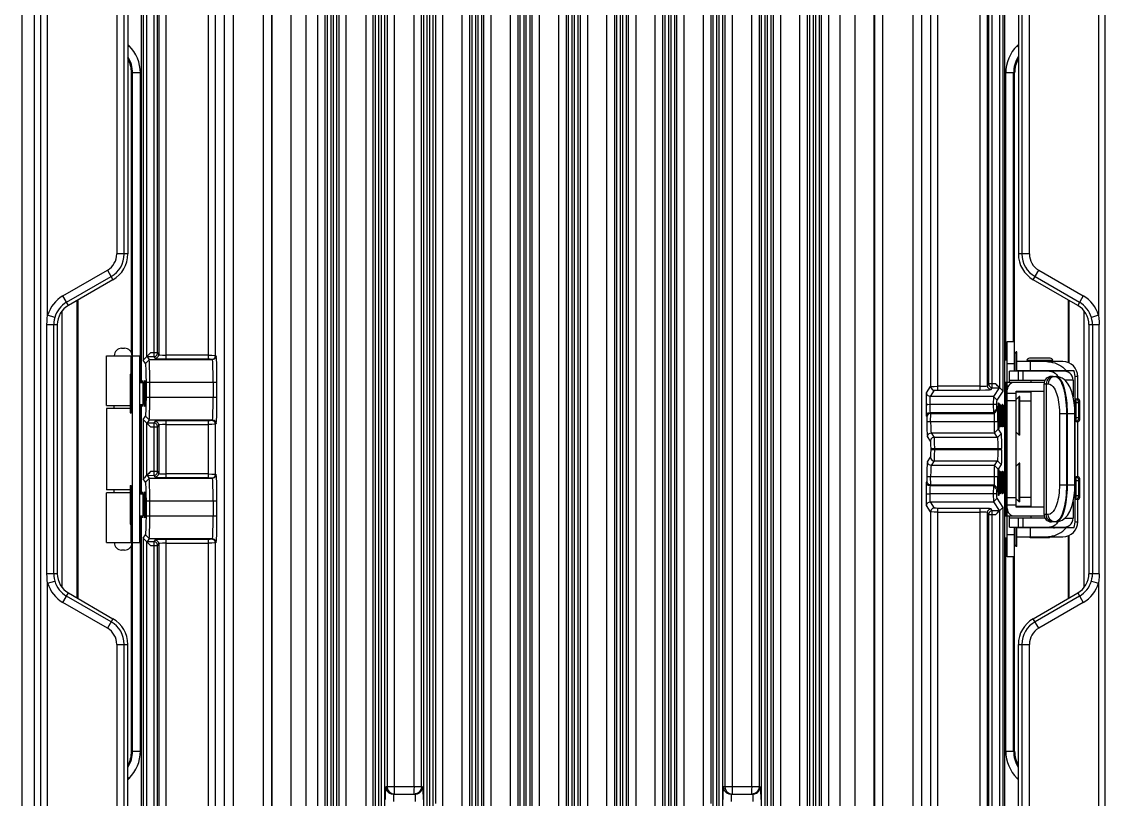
# Model space of a CAD drawing. Header units: millimetres. Extents: x -3132 to 28633, y 682 to 5849.
# Drawn here: x 7236.7 to 7382.7, y 2278.3 to 2383.2 of the extents above; entities that cross this region are included whole.
import ezdxf

# ---------------------------------------------------------------- set-up
doc = ezdxf.new("R2010")
doc.units = ezdxf.units.MM

msp = doc.modelspace()

# ---------------------------------------------------------------- linework, layer by layer
at = {"linetype": 'Continuous'}
for p, q in [((7236.728, 2694.147), (7236.728, 1716.919)), ((7238.395, 2695.146), (7238.395, 1715.92)), ((7239.312, 1716.961), (7239.312, 2694.105)), ((7382.745, 1716.961), (7382.745, 2694.105)), ((7264.034, 2601.516), (7264.034, 1908.046)), ((7265.26, 1906.961), (7265.26, 2601.516)), ((7356.797, 2601.516), (7356.797, 1906.961)), ((7358.022, 1908.046), (7358.022, 2601.516)), ((7368.975, 2333.372), (7368.975, 2557.694)), ((7253.082, 2553.519), (7253.082, 2337.547)), ((7240.228, 2343.582), (7240.228, 2547.484)), ((7381.828, 2547.484), (7381.828, 2343.582)), ((7253.595, 2338.019), (7253.595, 2510.799)), ((7368.475, 2510.932), (7368.475, 2333.83)), ((7254.545, 2508.819), (7254.545, 2338.008)), ((7367.511, 2333.823), (7367.511, 2508.819)), ((7255.045, 2338.505), (7255.045, 2508.33)), ((7255.204, 2508.218), (7255.204, 2338.267)), ((7256.203, 2337.694), (7256.203, 2507.659)), ((7261.862, 2507.846), (7261.862, 2337.694)), ((7273.028, 1903.696), (7273.028, 2507.35)), ((7349.028, 1906.213), (7349.028, 2507.389)), ((7360.194, 2333.508), (7360.194, 2507.829)), ((7365.853, 2507.659), (7365.853, 2333.508)), ((7366.852, 2334.081), (7366.852, 2508.218)), ((7367.011, 2508.33), (7367.011, 2334.32)), ((7262.862, 2338.165), (7262.862, 2506.897)), ((7359.194, 2506.88), (7359.194, 2333.98)), ((7269.302, 2271.104), (7269.302, 2502.189)), ((7270.406, 2502.189), (7270.406, 2271.104)), ((7270.456, 2502.189), (7270.456, 2271.104)), ((7351.6, 2271.104), (7351.6, 2502.189)), ((7351.65, 2502.189), (7351.65, 2271.104)), ((7352.755, 2271.104), (7352.755, 2502.189)), ((7283.093, 2494.424), (7283.093, 2219.667)), ((7284.087, 2219.667), (7284.087, 2494.424)), ((7293.463, 2219.667), (7293.463, 2494.441)), ((7296.093, 2219.667), (7296.093, 2494.424)), ((7297.087, 2494.424), (7297.087, 2219.667)), ((7298.97, 2494.424), (7298.97, 2219.667)), ((7299.963, 2494.441), (7299.963, 2219.667)), ((7302.593, 2219.667), (7302.593, 2494.424)), ((7303.587, 2494.424), (7303.587, 2219.667)), ((7305.47, 2494.424), (7305.47, 2219.667)), ((7306.463, 2494.441), (7306.463, 2219.667)), ((7309.093, 2219.667), (7309.093, 2494.424)), ((7310.087, 2494.424), (7310.087, 2219.667)), ((7311.97, 2494.424), (7311.97, 2219.667)), ((7312.963, 2494.441), (7312.963, 2219.667)), ((7315.593, 2219.667), (7315.593, 2494.424)), ((7316.587, 2494.424), (7316.587, 2219.667)), ((7318.47, 2494.424), (7318.47, 2219.667)), ((7319.463, 2494.441), (7319.463, 2219.667)), ((7322.093, 2219.667), (7322.093, 2494.424)), ((7323.087, 2494.424), (7323.087, 2219.667)), ((7324.97, 2494.424), (7324.97, 2219.667)), ((7325.963, 2494.441), (7325.963, 2219.667)), ((7328.593, 2219.667), (7328.593, 2494.424)), ((7337.97, 2494.424), (7337.97, 2219.667)), ((7338.963, 2494.441), (7338.963, 2219.667)), ((7249.546, 2493.224), (7249.546, 2351.842)), ((7250.545, 2351.842), (7250.545, 2493.224)), ((7371.511, 2493.224), (7371.511, 2351.842)), ((7372.511, 2351.842), (7372.511, 2493.224)), ((7276.593, 2492.424), (7276.593, 1918.625)), ((7277.587, 2492.424), (7277.587, 1918.642)), ((7279.47, 2492.424), (7279.47, 2217.482)), ((7280.465, 2217.479), (7280.463, 2492.441)), ((7341.591, 2217.479), (7341.593, 2492.424)), ((7342.587, 2492.424), (7342.587, 2217.482)), ((7344.47, 2492.424), (7344.47, 1918.642)), ((7345.463, 2492.441), (7345.463, 1918.642)), ((7275.028, 2489.792), (7275.028, 1921.274)), ((7347.028, 1921.274), (7347.028, 2489.792)), ((7284.374, 2487.962), (7284.374, 2224.352)), ((7284.873, 2224.352), (7284.873, 2487.962)), ((7285.183, 2487.962), (7285.183, 2224.352)), ((7285.682, 2224.352), (7285.682, 2487.962)), ((7290.874, 2487.962), (7290.874, 2224.352)), ((7291.373, 2224.352), (7291.373, 2487.962)), ((7291.683, 2487.962), (7291.683, 2224.352)), ((7292.182, 2224.352), (7292.182, 2487.962)), ((7297.374, 2487.962), (7297.374, 2224.352)), ((7297.873, 2487.962), (7297.873, 2224.352)), ((7298.183, 2487.962), (7298.183, 2224.352)), ((7298.682, 2487.962), (7298.682, 2224.352)), ((7303.874, 2487.962), (7303.874, 2224.352)), ((7304.373, 2487.962), (7304.373, 2224.352)), ((7304.683, 2487.962), (7304.683, 2224.352)), ((7305.182, 2487.962), (7305.182, 2224.352)), ((7310.374, 2487.962), (7310.374, 2224.352)), ((7310.873, 2487.962), (7310.873, 2224.352)), ((7311.183, 2487.962), (7311.183, 2224.352)), ((7311.682, 2487.962), (7311.682, 2224.352)), ((7316.874, 2487.962), (7316.874, 2224.352)), ((7317.373, 2487.962), (7317.373, 2224.352)), ((7317.683, 2487.962), (7317.683, 2224.352)), ((7318.182, 2487.962), (7318.182, 2224.352)), ((7323.374, 2487.962), (7323.374, 2224.352)), ((7323.873, 2487.962), (7323.873, 2224.352)), ((7324.183, 2487.962), (7324.183, 2224.352)), ((7324.682, 2487.962), (7324.682, 2224.352)), ((7329.874, 2487.962), (7329.874, 2224.352)), ((7330.373, 2487.962), (7330.373, 2224.352)), ((7330.683, 2487.962), (7330.683, 2224.352)), ((7331.182, 2487.962), (7331.182, 2224.352)), ((7336.374, 2487.962), (7336.374, 2224.352)), ((7336.873, 2487.962), (7336.873, 2224.352)), ((7337.183, 2487.962), (7337.183, 2224.352)), ((7337.682, 2487.962), (7337.682, 2224.352)), ((7277.874, 2485.962), (7277.874, 1925.104)), ((7278.373, 2485.962), (7278.373, 1925.104)), ((7278.683, 2485.962), (7278.683, 2217.241)), ((7279.182, 2217.241), (7279.182, 2485.962)), ((7342.874, 2485.962), (7342.874, 2217.241)), ((7343.373, 2485.962), (7343.373, 2217.241)), ((7343.683, 2485.962), (7343.683, 1925.104)), ((7344.182, 2485.962), (7344.182, 1925.104)), ((7292.47, 2433.29), (7292.47, 2277.776)), ((7329.587, 2433.29), (7329.587, 2277.776)), ((7289.593, 2280.033), (7289.593, 2432.033)), ((7335.093, 2280.033), (7335.093, 2432.033)), ((7285.97, 2431.033), (7285.97, 2280.033)), ((7286.963, 2279.033), (7286.963, 2431.033)), ((7290.587, 2280.033), (7290.587, 2431.033)), ((7331.47, 2431.033), (7331.47, 2280.033)), ((7332.463, 2431.033), (7332.463, 2279.033)), ((7336.087, 2431.033), (7336.087, 2280.033)), ((7252.89, 2334.533), (7252.89, 2392.234)), ((7369.167, 2392.234), (7369.167, 2331.533)), ((7251.028, 2386.358), (7251.028, 2351.842)), ((7371.028, 2386.358), (7371.028, 2351.842)), ((7251.202, 2379.905), (7251.028, 2380.079)), ((7371.028, 2380.079), (7370.854, 2379.905)), ((7251.028, 2379.73), (7251.202, 2379.905)), ((7370.854, 2379.905), (7371.028, 2379.73)), ((7251.534, 2338.472), (7251.534, 2376.236)), ((7252.722, 2376.236), (7251.534, 2376.236)), ((7251.668, 2338.133), (7251.668, 2376.236)), ((7252.722, 2334.533), (7252.722, 2376.236)), ((7369.334, 2337.533), (7369.334, 2376.236)), ((7370.522, 2376.236), (7369.334, 2376.236)), ((7370.388, 2340.033), (7370.388, 2376.236)), ((7370.522, 2340.033), (7370.522, 2376.236)), ((7251.028, 2351.842), (7249.546, 2351.842)), ((7372.511, 2351.842), (7371.028, 2351.842)), ((7242.287, 2346.198), (7248.287, 2349.662)), ((7248.287, 2349.662), (7249.028, 2348.378)), ((7373.028, 2348.378), (7373.769, 2349.662)), ((7373.769, 2349.662), (7379.769, 2346.198)), ((7242.787, 2345.333), (7248.787, 2348.797)), ((7249.028, 2348.378), (7243.028, 2344.914)), ((7379.028, 2344.914), (7373.028, 2348.378)), ((7373.27, 2348.797), (7379.27, 2345.333)), ((7243.028, 2344.914), (7242.287, 2346.198)), ((7244.166, 2345.571), (7244.166, 2305.495)), ((7244.308, 2345.653), (7244.308, 2305.413)), ((7377.748, 2345.653), (7377.748, 2337.187)), ((7377.89, 2337.138), (7377.89, 2345.571)), ((7379.769, 2346.198), (7379.028, 2344.914)), ((7241.187, 2343.3), (7240.228, 2343.582)), ((7242.169, 2306.927), (7242.169, 2344.139)), ((7379.887, 2306.927), (7379.887, 2344.139)), ((7381.828, 2343.582), (7380.869, 2343.3)), ((7240.137, 2308.75), (7240.137, 2342.316)), ((7240.137, 2342.316), (7241.528, 2342.316)), ((7241.045, 2308.75), (7241.045, 2342.316)), ((7241.528, 2342.316), (7241.528, 2308.75)), ((7380.528, 2342.316), (7380.528, 2308.75)), ((7380.528, 2342.316), (7381.92, 2342.316)), ((7381.012, 2342.316), (7381.012, 2308.75)), ((7381.92, 2308.75), (7381.92, 2342.316)), ((7369.526, 2311.033), (7369.526, 2340.033)), ((7369.526, 2340.033), (7370.526, 2340.033)), ((7370.526, 2336.033), (7370.526, 2340.033)), ((7248.15, 2331.433), (7248.15, 2338.133)), ((7248.15, 2338.133), (7251.491, 2338.133)), ((7250.2, 2339.133), (7250.6, 2339.133)), ((7251.491, 2335.592), (7251.491, 2338.133)), ((7251.491, 2338.133), (7251.6, 2338.133)), ((7251.6, 2335.482), (7251.6, 2338.133)), ((7251.6, 2338.133), (7252.65, 2338.133)), ((7251.65, 2312.933), (7251.65, 2338.133)), ((7252.65, 2312.933), (7252.65, 2338.133)), ((7253.595, 2338.019), (7254.08, 2338.505)), ((7253.619, 2338.009), (7253.911, 2337.579)), ((7253.619, 2338.009), (7254.545, 2338.008)), ((7255.045, 2338.505), (7254.08, 2338.505)), ((7254.545, 2338.008), (7254.707, 2337.77)), ((7255.045, 2338.505), (7255.204, 2338.267)), ((7261.862, 2338.191), (7256.203, 2338.191)), ((7262.921, 2338.076), (7262.862, 2338.165)), ((7370.726, 2338.633), (7370.527, 2338.432)), ((7370.726, 2336.033), (7370.726, 2338.633)), ((7370.826, 2338.633), (7370.726, 2338.633)), ((7370.826, 2336.033), (7370.826, 2338.633)), ((7375.299, 2337.778), (7372.532, 2337.778)), ((7253.4, 2337.069), (7253.082, 2337.547)), ((7253.4, 2337.069), (7253.911, 2337.579)), ((7262.424, 2337.579), (7253.911, 2337.579)), ((7256.203, 2337.694), (7261.862, 2337.694)), ((7262.364, 2337.668), (7262.424, 2337.579)), ((7369.526, 2337.533), (7369.167, 2337.533)), ((7370.526, 2337.033), (7369.526, 2337.033)), ((7377.031, 2337.333), (7370.826, 2337.333)), ((7375.679, 2337.48), (7372.152, 2337.48)), ((7372.347, 2337.433), (7372.152, 2337.48)), ((7372.347, 2337.433), (7375.484, 2337.433)), ((7372.646, 2336.133), (7372.646, 2337.333)), ((7372.715, 2337.433), (7372.715, 2337.333)), ((7375.115, 2337.433), (7375.115, 2337.333)), ((7375.484, 2337.433), (7375.679, 2337.48)), ((7251.35, 2335.633), (7251.35, 2330.433)), ((7251.35, 2335.633), (7251.45, 2335.633)), ((7251.45, 2335.633), (7251.45, 2330.433)), ((7251.45, 2335.633), (7251.65, 2335.432)), ((7369.826, 2334.533), (7369.826, 2336.033)), ((7377.223, 2336.033), (7369.826, 2336.033)), ((7369.826, 2334.833), (7374.629, 2334.833)), ((7370.826, 2336.133), (7378.5, 2336.133)), ((7371.026, 2334.833), (7371.026, 2336.033)), ((7371.632, 2336.033), (7371.632, 2334.833)), ((7372.715, 2336.133), (7372.715, 2336.033)), ((7372.715, 2334.833), (7372.715, 2334.533)), ((7375.115, 2336.133), (7375.115, 2336.033)), ((7375.488, 2335.333), (7376.124, 2335.333)), ((7375.719, 2335.333), (7375.511, 2335.308)), ((7378.408, 2334.833), (7377.316, 2334.833)), ((7377.48, 2336.133), (7377.48, 2336.004)), ((7378.408, 2334.833), (7378.408, 2332.604)), ((7378.665, 2315.733), (7378.665, 2335.333)), ((7379.031, 2335.333), (7378.665, 2335.333)), ((7379.031, 2332.333), (7379.031, 2335.333)), ((7252.65, 2334.533), (7253.1, 2334.533)), ((7253.046, 2334.533), (7253.046, 2334.782)), ((7253.1, 2331.533), (7253.1, 2334.533)), ((7253.235, 2334.299), (7253.1, 2334.533)), ((7253.235, 2334.299), (7253.335, 2334.472)), ((7253.235, 2331.767), (7253.235, 2334.299)), ((7253.291, 2334.757), (7253.303, 2334.782)), ((7253.332, 2334.544), (7253.348, 2334.149)), ((7253.482, 2334.583), (7253.482, 2332.483)), ((7253.482, 2334.583), (7263.037, 2334.583)), ((7253.993, 2332.483), (7253.993, 2334.583)), ((7262.54, 2334.583), (7262.54, 2332.483)), ((7263.037, 2332.483), (7263.037, 2334.583)), ((7358.634, 2333.139), (7359.194, 2333.98)), ((7359.692, 2333.483), (7359.131, 2332.642)), ((7365.853, 2334.005), (7360.194, 2334.005)), ((7360.194, 2333.508), (7365.853, 2333.508)), ((7366.852, 2334.081), (7367.011, 2334.32)), ((7367.986, 2334.32), (7367.011, 2334.32)), ((7367.35, 2333.584), (7367.511, 2333.823)), ((7367.511, 2333.823), (7368.442, 2333.823)), ((7368.442, 2333.823), (7367.655, 2332.642)), ((7367.986, 2334.32), (7368.475, 2333.83)), ((7368.155, 2332.142), (7368.974, 2333.372)), ((7374.506, 2334.533), (7369.167, 2334.533)), ((7369.334, 2331.299), (7369.334, 2334.533)), ((7369.667, 2334.033), (7369.526, 2334.033)), ((7374.488, 2316.733), (7374.488, 2334.333)), ((7374.488, 2334.333), (7375.044, 2334.333)), ((7374.785, 2334.333), (7374.785, 2316.733)), ((7263.037, 2332.483), (7253.482, 2332.483)), ((7367.655, 2332.642), (7359.131, 2332.642)), ((7367.655, 2332.642), (7367.636, 2331.561)), ((7368.155, 2332.142), (7367.655, 2332.642)), ((7370.726, 2333.033), (7369.526, 2333.033)), ((7370.726, 2332.033), (7369.526, 2332.033)), ((7370.726, 2317.733), (7370.726, 2333.333)), ((7370.726, 2333.333), (7374.488, 2333.333)), ((7372.715, 2333.233), (7370.726, 2333.233)), ((7371.126, 2332.633), (7370.726, 2332.23)), ((7370.826, 2333.233), (7370.826, 2333.333)), ((7371.126, 2327.433), (7371.126, 2332.633)), ((7371.226, 2332.633), (7371.126, 2332.633)), ((7371.226, 2327.433), (7371.226, 2332.633)), ((7371.226, 2332.033), (7372.715, 2332.033)), ((7372.715, 2333.333), (7372.715, 2317.733)), ((7378.819, 2332.333), (7379.031, 2332.333)), ((7248.15, 2331.433), (7251.35, 2331.433)), ((7248.15, 2331.033), (7248.15, 2320.033)), ((7251.35, 2331.033), (7248.15, 2331.033)), ((7249.2, 2331.033), (7249.2, 2331.433)), ((7251.35, 2330.433), (7251.45, 2330.433)), ((7251.45, 2330.433), (7251.65, 2330.634)), ((7252.65, 2331.533), (7253.1, 2331.533)), ((7252.722, 2319.533), (7252.722, 2331.533)), ((7252.89, 2319.533), (7252.89, 2331.533)), ((7253.046, 2331.284), (7253.046, 2331.533)), ((7253.235, 2331.767), (7253.1, 2331.533)), ((7253.235, 2331.767), (7253.335, 2331.594)), ((7253.27, 2331.529), (7253.262, 2331.72)), ((7253.29, 2331.311), (7253.27, 2331.529)), ((7253.303, 2331.284), (7253.29, 2331.311)), ((7253.312, 2331.309), (7253.303, 2331.284)), ((7368.136, 2331.561), (7359.08, 2331.561)), ((7359.213, 2330.35), (7359.131, 2330.481)), ((7359.131, 2330.481), (7367.655, 2330.48)), ((7367.636, 2331.561), (7367.655, 2330.48)), ((7368.136, 2330.961), (7367.655, 2330.48)), ((7367.655, 2330.48), (7367.746, 2330.354)), ((7368.259, 2330.864), (7367.754, 2330.349)), ((7368.279, 2330.844), (7368.136, 2330.961)), ((7368.259, 2329.216), (7368.259, 2330.864)), ((7368.354, 2331.757), (7368.362, 2331.782)), ((7368.362, 2331.782), (7368.375, 2331.755)), ((7368.367, 2331.299), (7368.503, 2331.533)), ((7368.367, 2331.299), (7368.367, 2328.767)), ((7368.375, 2331.755), (7368.395, 2331.544)), ((7368.395, 2331.544), (7368.402, 2331.359)), ((7368.503, 2331.533), (7368.503, 2328.533)), ((7368.557, 2331.533), (7368.503, 2331.533)), ((7368.557, 2328.533), (7368.557, 2331.533)), ((7368.692, 2331.299), (7368.557, 2331.533)), ((7368.692, 2331.299), (7368.827, 2331.533)), ((7368.692, 2331.299), (7368.692, 2328.767)), ((7368.827, 2331.533), (7368.827, 2328.533)), ((7368.881, 2331.533), (7368.827, 2331.533)), ((7368.881, 2328.533), (7368.881, 2331.533)), ((7369.017, 2331.299), (7368.881, 2331.533)), ((7369.017, 2331.299), (7369.152, 2331.533)), ((7369.017, 2331.299), (7369.017, 2328.767)), ((7369.152, 2331.533), (7369.152, 2328.533)), ((7369.206, 2331.533), (7369.152, 2331.533)), ((7369.206, 2328.533), (7369.206, 2331.533)), ((7369.341, 2331.299), (7369.206, 2331.533)), ((7369.341, 2331.299), (7369.477, 2331.533)), ((7369.341, 2331.299), (7369.341, 2328.767)), ((7369.477, 2331.533), (7369.477, 2328.533)), ((7369.526, 2331.533), (7369.477, 2331.533)), ((7378.759, 2331.783), (7378.759, 2329.783)), ((7379.108, 2331.783), (7378.759, 2331.783)), ((7379.108, 2331.783), (7379.108, 2329.783)), ((7379.331, 2331.875), (7379.117, 2331.875)), ((7379.331, 2329.691), (7379.331, 2331.875)), ((7253.082, 2329.519), (7253.4, 2329.997)), ((7253.082, 2329.519), (7253.082, 2321.547)), ((7253.4, 2329.997), (7253.911, 2329.487)), ((7253.595, 2322.019), (7253.595, 2329.047)), ((7254.08, 2328.561), (7253.595, 2329.047)), ((7253.911, 2329.487), (7253.625, 2329.057)), ((7254.548, 2329.058), (7253.625, 2329.057)), ((7253.911, 2329.487), (7262.424, 2329.487)), ((7254.548, 2329.058), (7254.545, 2328.986)), ((7254.707, 2329.296), (7254.548, 2329.058)), ((7256.203, 2321.694), (7256.203, 2329.372)), ((7261.862, 2329.372), (7256.203, 2329.372)), ((7261.862, 2329.372), (7261.862, 2321.694)), ((7262.424, 2329.487), (7262.364, 2329.397)), ((7262.862, 2328.9), (7262.921, 2328.99)), ((7358.634, 2329.984), (7358.705, 2329.904)), ((7358.705, 2329.904), (7358.705, 2329.216)), ((7368.259, 2329.216), (7358.705, 2329.216)), ((7359.202, 2329.216), (7359.213, 2330.35)), ((7359.213, 2330.35), (7367.75, 2330.349)), ((7367.754, 2330.349), (7367.759, 2329.216)), ((7376.573, 2330.333), (7376.573, 2320.733)), ((7376.573, 2330.333), (7378.652, 2330.333)), ((7377.507, 2330.333), (7377.507, 2320.733)), ((7377.652, 2320.733), (7377.652, 2330.333)), ((7378.652, 2320.733), (7378.652, 2330.333)), ((7378.759, 2329.783), (7379.108, 2329.783)), ((7379.031, 2329.233), (7378.819, 2329.233)), ((7379.031, 2321.833), (7379.031, 2329.233)), ((7379.117, 2329.691), (7379.331, 2329.691)), ((7254.08, 2328.561), (7255.045, 2328.561)), ((7255.204, 2328.799), (7255.045, 2328.561)), ((7255.045, 2322.505), (7255.045, 2328.561)), ((7255.204, 2328.799), (7255.204, 2322.267)), ((7256.203, 2328.875), (7261.862, 2328.875)), ((7262.862, 2322.165), (7262.862, 2328.9)), ((7359.269, 2327.718), (7359.676, 2327.107)), ((7359.269, 2327.718), (7367.792, 2327.718)), ((7368.292, 2328.219), (7367.792, 2327.718)), ((7368.199, 2327.107), (7367.792, 2327.718)), ((7368.699, 2327.608), (7368.199, 2327.107)), ((7368.292, 2328.219), (7368.699, 2327.608)), ((7368.333, 2328.521), (7368.317, 2328.916)), ((7368.375, 2328.309), (7368.362, 2328.284)), ((7368.367, 2328.767), (7368.503, 2328.533)), ((7368.557, 2328.533), (7368.503, 2328.533)), ((7368.692, 2328.767), (7368.557, 2328.533)), ((7368.692, 2328.767), (7368.827, 2328.533)), ((7368.881, 2328.533), (7368.827, 2328.533)), ((7369.017, 2328.767), (7368.881, 2328.533)), ((7369.017, 2328.767), (7369.152, 2328.533)), ((7369.206, 2328.533), (7369.152, 2328.533)), ((7369.167, 2328.533), (7369.167, 2322.533)), ((7369.341, 2328.767), (7369.206, 2328.533)), ((7369.334, 2322.299), (7369.334, 2328.767)), ((7369.341, 2328.767), (7369.477, 2328.533)), ((7369.526, 2328.533), (7369.477, 2328.533)), ((7371.126, 2327.433), (7370.726, 2327.836)), ((7359.178, 2326.61), (7358.771, 2327.221)), ((7368.199, 2327.107), (7359.676, 2327.107)), ((7371.226, 2327.433), (7371.126, 2327.433)), ((7359.211, 2325.609), (7359.211, 2325.456)), ((7359.211, 2325.609), (7368.766, 2325.609)), ((7368.766, 2325.456), (7359.211, 2325.456)), ((7359.709, 2325.456), (7359.709, 2325.609)), ((7368.265, 2325.609), (7368.265, 2325.456)), ((7368.766, 2325.456), (7368.766, 2325.609)), ((7358.771, 2323.845), (7359.178, 2324.456)), ((7359.676, 2323.958), (7359.269, 2323.348)), ((7367.792, 2323.348), (7359.269, 2323.348)), ((7359.676, 2323.958), (7368.199, 2323.958)), ((7367.786, 2323.133), (7367.759, 2321.85)), ((7367.792, 2323.348), (7367.786, 2323.133)), ((7367.792, 2323.348), (7368.199, 2323.958)), ((7368.292, 2322.847), (7367.792, 2323.348)), ((7368.699, 2323.458), (7368.199, 2323.958)), ((7368.699, 2323.458), (7368.292, 2322.847)), ((7371.126, 2323.633), (7370.726, 2323.23)), ((7371.126, 2318.433), (7371.126, 2323.633)), ((7371.226, 2323.633), (7371.126, 2323.633)), ((7371.226, 2318.433), (7371.226, 2323.633)), ((7253.595, 2322.019), (7254.08, 2322.505)), ((7253.619, 2322.009), (7253.911, 2321.579)), ((7253.619, 2322.009), (7254.548, 2322.008)), ((7255.045, 2322.505), (7254.08, 2322.505)), ((7254.548, 2322.008), (7254.707, 2321.77)), ((7255.045, 2322.505), (7255.204, 2322.267)), ((7261.862, 2322.191), (7256.203, 2322.191)), ((7256.203, 2321.694), (7261.862, 2321.694)), ((7262.364, 2321.668), (7262.424, 2321.579)), ((7262.921, 2322.076), (7262.862, 2322.165)), ((7358.705, 2321.85), (7358.705, 2321.162)), ((7358.705, 2321.85), (7368.259, 2321.85)), ((7359.211, 2320.716), (7359.202, 2321.85)), ((7367.759, 2321.85), (7367.759, 2320.709)), ((7368.259, 2320.202), (7368.259, 2321.85)), ((7368.354, 2322.757), (7368.362, 2322.782)), ((7368.362, 2322.782), (7368.375, 2322.755)), ((7368.367, 2322.299), (7368.503, 2322.533)), ((7368.367, 2322.299), (7368.367, 2319.767)), ((7368.375, 2322.755), (7368.395, 2322.544)), ((7368.395, 2322.544), (7368.402, 2322.359)), ((7368.503, 2322.533), (7368.503, 2319.533)), ((7368.557, 2322.533), (7368.503, 2322.533)), ((7368.557, 2319.533), (7368.557, 2322.533)), ((7368.692, 2322.299), (7368.557, 2322.533)), ((7368.692, 2322.299), (7368.827, 2322.533)), ((7368.692, 2322.299), (7368.692, 2319.767)), ((7368.827, 2322.533), (7368.827, 2319.533)), ((7368.881, 2322.533), (7368.827, 2322.533)), ((7368.881, 2319.533), (7368.881, 2322.533)), ((7369.017, 2322.299), (7368.881, 2322.533)), ((7369.017, 2322.299), (7369.152, 2322.533)), ((7369.017, 2322.299), (7369.017, 2319.767)), ((7369.152, 2322.533), (7369.152, 2319.533)), ((7369.206, 2322.533), (7369.152, 2322.533)), ((7369.206, 2319.533), (7369.206, 2322.533)), ((7369.341, 2322.299), (7369.206, 2322.533)), ((7369.341, 2322.299), (7369.477, 2322.533)), ((7369.341, 2322.299), (7369.341, 2319.767)), ((7369.477, 2322.533), (7369.477, 2319.533)), ((7369.526, 2322.533), (7369.477, 2322.533)), ((7378.819, 2321.833), (7379.031, 2321.833)), ((7251.35, 2320.633), (7251.35, 2315.433)), ((7251.35, 2320.633), (7251.45, 2320.633)), ((7251.45, 2320.633), (7251.45, 2315.433)), ((7251.45, 2320.633), (7251.65, 2320.432)), ((7253.4, 2321.069), (7253.082, 2321.547)), ((7253.4, 2321.069), (7253.911, 2321.579)), ((7262.424, 2321.579), (7253.911, 2321.579)), ((7358.705, 2321.162), (7358.634, 2321.082)), ((7359.131, 2320.585), (7359.211, 2320.716)), ((7367.655, 2320.585), (7359.131, 2320.585)), ((7359.211, 2320.716), (7367.751, 2320.709)), ((7367.655, 2320.585), (7367.636, 2319.505)), ((7367.751, 2320.709), (7367.655, 2320.585)), ((7368.143, 2320.098), (7367.655, 2320.585)), ((7368.279, 2320.222), (7367.751, 2320.709)), ((7368.143, 2320.098), (7368.279, 2320.222)), ((7376.573, 2320.733), (7378.652, 2320.733)), ((7378.759, 2321.283), (7378.759, 2319.283)), ((7379.108, 2321.283), (7378.759, 2321.283)), ((7379.108, 2321.283), (7379.108, 2319.283)), ((7379.331, 2321.375), (7379.117, 2321.375)), ((7379.331, 2319.191), (7379.331, 2321.375)), ((7251.35, 2320.033), (7248.15, 2320.033)), ((7248.15, 2312.933), (7248.15, 2319.633)), ((7251.35, 2319.633), (7248.15, 2319.633)), ((7249.2, 2319.633), (7249.2, 2320.033)), ((7252.65, 2319.533), (7253.1, 2319.533)), ((7253.046, 2319.533), (7253.046, 2319.782)), ((7253.1, 2316.533), (7253.1, 2319.533)), ((7253.235, 2319.299), (7253.1, 2319.533)), ((7253.235, 2319.299), (7253.335, 2319.472)), ((7253.235, 2316.767), (7253.235, 2319.299)), ((7253.291, 2319.757), (7253.303, 2319.782)), ((7253.332, 2319.544), (7253.348, 2319.149)), ((7368.136, 2319.505), (7359.08, 2319.505)), ((7367.636, 2319.505), (7367.655, 2318.424)), ((7368.155, 2318.924), (7367.655, 2318.424)), ((7368.974, 2317.694), (7368.155, 2318.924)), ((7368.333, 2319.521), (7368.317, 2319.916)), ((7368.375, 2319.309), (7368.362, 2319.284)), ((7368.367, 2319.767), (7368.503, 2319.533)), ((7368.557, 2319.533), (7368.503, 2319.533)), ((7368.692, 2319.767), (7368.557, 2319.533)), ((7368.692, 2319.767), (7368.827, 2319.533)), ((7368.881, 2319.533), (7368.827, 2319.533)), ((7369.017, 2319.767), (7368.881, 2319.533)), ((7369.017, 2319.767), (7369.152, 2319.533)), ((7369.206, 2319.533), (7369.152, 2319.533)), ((7369.167, 2319.533), (7369.167, 2214.832)), ((7369.341, 2319.767), (7369.206, 2319.533)), ((7369.334, 2316.533), (7369.334, 2319.767)), ((7369.341, 2319.767), (7369.477, 2319.533)), ((7369.526, 2319.533), (7369.477, 2319.533)), ((7369.526, 2319.033), (7370.726, 2319.033)), ((7371.126, 2318.433), (7370.726, 2318.836)), ((7372.715, 2319.033), (7371.226, 2319.033)), ((7378.759, 2319.283), (7379.108, 2319.283)), ((7379.117, 2319.191), (7379.331, 2319.191)), ((7253.482, 2318.583), (7253.482, 2316.483)), ((7253.482, 2318.583), (7263.037, 2318.583)), ((7253.993, 2316.483), (7253.993, 2318.583)), ((7262.54, 2318.583), (7262.54, 2316.483)), ((7263.037, 2316.483), (7263.037, 2318.583)), ((7359.194, 2317.086), (7358.634, 2317.927)), ((7359.131, 2318.424), (7367.655, 2318.424)), ((7359.131, 2318.424), (7359.692, 2317.583)), ((7360.194, 2093.508), (7360.194, 2317.558)), ((7365.853, 2317.558), (7360.194, 2317.558)), ((7365.853, 2317.558), (7365.853, 2093.508)), ((7367.509, 2317.243), (7367.35, 2317.482)), ((7367.655, 2318.424), (7368.444, 2317.246)), ((7368.975, 2093.372), (7368.975, 2317.694)), ((7369.526, 2318.033), (7370.726, 2318.033)), ((7370.726, 2317.833), (7372.715, 2317.833)), ((7374.488, 2317.733), (7370.726, 2317.733)), ((7370.826, 2317.733), (7370.826, 2317.833)), ((7371.226, 2318.433), (7371.126, 2318.433)), ((7378.408, 2318.461), (7378.408, 2316.233)), ((7379.031, 2318.733), (7378.819, 2318.733)), ((7379.031, 2315.733), (7379.031, 2318.733)), ((7252.65, 2316.533), (7253.1, 2316.533)), ((7252.722, 2284.83), (7252.722, 2316.533)), ((7252.89, 2214.832), (7252.89, 2316.533)), ((7253.046, 2316.284), (7253.046, 2316.533)), ((7253.235, 2316.767), (7253.1, 2316.533)), ((7253.235, 2316.767), (7253.335, 2316.594)), ((7253.27, 2316.529), (7253.262, 2316.72)), ((7253.29, 2316.311), (7253.27, 2316.529)), ((7253.303, 2316.284), (7253.29, 2316.311)), ((7253.312, 2316.309), (7253.303, 2316.284)), ((7263.037, 2316.483), (7253.482, 2316.483)), ((7359.194, 2317.086), (7359.194, 2093.98)), ((7360.194, 2317.061), (7365.853, 2317.061)), ((7366.852, 2094.081), (7366.852, 2316.985)), ((7367.011, 2316.746), (7366.852, 2316.985)), ((7367.011, 2316.746), (7367.011, 2094.32)), ((7367.011, 2316.746), (7367.986, 2316.746)), ((7367.511, 2317.164), (7367.509, 2317.243)), ((7368.447, 2317.243), (7367.509, 2317.243)), ((7367.511, 2093.823), (7367.511, 2317.164)), ((7368.475, 2317.236), (7367.986, 2316.746)), ((7368.475, 2317.236), (7368.475, 2093.83)), ((7369.167, 2316.533), (7374.506, 2316.533)), ((7369.526, 2317.033), (7369.667, 2317.033)), ((7369.826, 2315.033), (7369.826, 2316.533)), ((7374.629, 2316.233), (7369.826, 2316.233)), ((7371.026, 2315.033), (7371.026, 2316.233)), ((7371.632, 2316.233), (7371.632, 2315.033)), ((7372.715, 2316.533), (7372.715, 2316.233)), ((7375.044, 2316.733), (7374.488, 2316.733)), ((7377.316, 2316.233), (7378.408, 2316.233)), ((7251.35, 2315.433), (7251.45, 2315.433)), ((7251.45, 2315.433), (7251.65, 2315.634)), ((7251.491, 2312.933), (7251.491, 2315.474)), ((7251.6, 2312.933), (7251.6, 2315.584)), ((7369.826, 2315.033), (7377.223, 2315.033)), ((7370.526, 2311.033), (7370.526, 2315.033)), ((7370.726, 2312.433), (7370.726, 2315.033)), ((7370.826, 2312.433), (7370.826, 2315.033)), ((7378.5, 2314.933), (7370.826, 2314.933)), ((7372.646, 2313.733), (7372.646, 2314.933)), ((7372.715, 2315.033), (7372.715, 2314.933)), ((7375.115, 2315.033), (7375.115, 2314.933)), ((7376.124, 2315.733), (7375.488, 2315.733)), ((7375.719, 2315.733), (7375.511, 2315.758)), ((7376.231, 2315.802), (7375.978, 2315.733)), ((7377.48, 2315.062), (7377.48, 2314.933)), ((7378.665, 2315.733), (7379.031, 2315.733)), ((7248.15, 2312.933), (7251.491, 2312.933)), ((7251.6, 2312.933), (7251.491, 2312.933)), ((7251.6, 2312.933), (7252.65, 2312.933)), ((7251.668, 2284.83), (7251.668, 2312.933)), ((7253.082, 2313.519), (7253.4, 2313.997)), ((7253.082, 2313.519), (7253.082, 2097.547)), ((7253.4, 2313.997), (7253.911, 2313.487)), ((7253.595, 2098.019), (7253.595, 2313.047)), ((7254.08, 2312.561), (7253.595, 2313.047)), ((7253.911, 2313.487), (7253.625, 2313.057)), ((7254.545, 2313.058), (7253.625, 2313.057)), ((7253.911, 2313.487), (7262.424, 2313.487)), ((7254.707, 2313.296), (7254.545, 2313.058)), ((7256.203, 2097.694), (7256.203, 2313.372)), ((7261.862, 2313.372), (7256.203, 2313.372)), ((7261.862, 2313.372), (7261.862, 2097.694)), ((7262.424, 2313.487), (7262.364, 2313.397)), ((7262.862, 2312.9), (7262.921, 2312.99)), ((7369.526, 2313.533), (7369.167, 2313.533)), ((7369.334, 2284.83), (7369.334, 2313.533)), ((7369.526, 2314.033), (7370.526, 2314.033)), ((7370.826, 2313.733), (7377.031, 2313.733)), ((7372.615, 2313.633), (7375.215, 2313.633)), ((7377.748, 2313.878), (7377.748, 2305.413)), ((7377.89, 2305.495), (7377.89, 2313.928)), ((7250.6, 2311.933), (7250.2, 2311.933)), ((7251.534, 2284.83), (7251.534, 2312.593)), ((7254.08, 2312.561), (7255.045, 2312.561)), ((7255.204, 2312.799), (7255.045, 2312.561)), ((7255.045, 2098.505), (7255.045, 2312.561)), ((7255.204, 2312.799), (7255.204, 2098.267)), ((7256.203, 2312.875), (7261.862, 2312.875)), ((7262.862, 2098.165), (7262.862, 2312.9)), ((7370.726, 2312.433), (7370.527, 2312.634)), ((7370.826, 2312.433), (7370.726, 2312.433)), ((7370.526, 2311.033), (7369.526, 2311.033)), ((7370.388, 2284.83), (7370.388, 2311.033)), ((7370.522, 2284.83), (7370.522, 2311.033)), ((7241.528, 2308.75), (7240.137, 2308.75)), ((7381.92, 2308.75), (7380.528, 2308.75)), ((7240.228, 2307.484), (7241.187, 2307.766)), ((7240.228, 2103.582), (7240.228, 2307.484)), ((7380.869, 2307.766), (7381.828, 2307.484)), ((7381.828, 2307.484), (7381.828, 2103.582)), ((7242.287, 2304.868), (7243.028, 2306.152)), ((7248.787, 2302.269), (7242.787, 2305.733)), ((7243.028, 2306.152), (7249.028, 2302.688)), ((7373.028, 2302.688), (7379.028, 2306.152)), ((7379.27, 2305.733), (7373.27, 2302.269)), ((7379.028, 2306.152), (7379.769, 2304.868)), ((7248.287, 2301.404), (7242.287, 2304.868)), ((7379.769, 2304.868), (7373.769, 2301.404)), ((7249.028, 2302.688), (7248.287, 2301.404)), ((7373.769, 2301.404), (7373.028, 2302.688)), ((7249.546, 2299.224), (7249.546, 2111.842)), ((7249.546, 2299.224), (7251.028, 2299.224)), ((7250.545, 2111.842), (7250.545, 2299.224)), ((7251.028, 2220.709), (7251.028, 2299.224)), ((7371.028, 2220.709), (7371.028, 2299.224)), ((7371.028, 2299.224), (7372.511, 2299.224)), ((7371.511, 2299.224), (7371.511, 2111.842)), ((7372.511, 2111.842), (7372.511, 2299.224)), ((7251.534, 2284.83), (7252.722, 2284.83)), ((7369.334, 2284.83), (7370.522, 2284.83)), ((7251.202, 2281.161), (7251.028, 2281.336)), ((7251.028, 2280.987), (7251.202, 2281.161)), ((7371.028, 2281.336), (7370.854, 2281.161)), ((7370.854, 2281.161), (7371.028, 2280.987)), ((7285.782, 2279.629), (7285.805, 2280.033)), ((7290.751, 2280.033), (7285.805, 2280.033)), ((7331.282, 2279.629), (7331.305, 2280.033)), ((7336.251, 2280.033), (7331.305, 2280.033)), ((7286.583, 2279.11), (7286.817, 2279.063)), ((7286.811, 2279.033), (7286.811, 2278.033)), ((7286.811, 2279.033), (7289.745, 2279.033)), ((7289.589, 2279.11), (7289.593, 2279.033)), ((7289.97, 2279.109), (7289.739, 2279.063)), ((7289.745, 2279.033), (7289.745, 2278.033)), ((7290.806, 2278.766), (7290.81, 2278.338)), ((7332.083, 2279.11), (7332.317, 2279.063)), ((7332.311, 2279.033), (7332.311, 2278.033)), ((7332.311, 2279.033), (7335.245, 2279.033)), ((7335.089, 2279.11), (7335.093, 2279.033)), ((7335.47, 2279.109), (7335.239, 2279.063)), ((7335.245, 2279.033), (7335.245, 2278.033)), ((7336.306, 2278.766), (7336.31, 2278.338))]:
    msp.add_line(p, q, dxfattribs=at)
for points in [[(7240.137, 2342.316), (7240.147, 2342.747), (7240.178, 2343.169), (7240.228, 2343.582)], [(7381.828, 2343.582), (7381.879, 2343.169), (7381.909, 2342.747), (7381.92, 2342.316)], [(7241.187, 2343.3), (7241.108, 2342.976), (7241.061, 2342.647), (7241.045, 2342.316)], [(7381.012, 2342.316), (7380.996, 2342.647), (7380.948, 2342.976), (7380.869, 2343.3)], [(7253.082, 2337.547), (7253.174, 2337.616), (7253.353, 2337.782), (7253.595, 2338.019)], [(7254.08, 2338.505), (7253.856, 2338.276), (7253.689, 2338.095), (7253.622, 2338.006)], [(7254.545, 2338.008), (7254.79, 2338.072), (7254.974, 2338.25), (7255.045, 2338.505)], [(7255.204, 2338.267), (7255.14, 2338.024), (7254.962, 2337.84), (7254.707, 2337.77)], [(7254.707, 2337.77), (7254.923, 2337.732), (7255.472, 2337.704), (7256.203, 2337.694)], [(7255.204, 2338.267), (7255.349, 2338.228), (7255.714, 2338.201), (7256.203, 2338.191)], [(7261.862, 2338.191), (7262.352, 2338.187), (7262.717, 2338.178), (7262.862, 2338.165)], [(7262.364, 2337.668), (7262.607, 2337.732), (7262.791, 2337.91), (7262.862, 2338.165)], [(7262.921, 2338.076), (7262.858, 2337.834), (7262.679, 2337.65), (7262.424, 2337.579)], [(7263.037, 2334.583), (7263.029, 2335.862), (7263.004, 2336.981), (7262.966, 2337.759), (7262.921, 2338.076)], [(7253.4, 2337.069), (7253.43, 2336.871), (7253.458, 2336.31), (7253.477, 2335.491), (7253.482, 2334.583)], [(7253.993, 2334.583), (7253.986, 2335.723), (7253.969, 2336.656), (7253.938, 2337.307), (7253.911, 2337.579)], [(7261.862, 2337.694), (7262.106, 2337.69), (7262.293, 2337.681), (7262.364, 2337.668)], [(7262.54, 2334.583), (7262.531, 2335.695), (7262.506, 2336.648), (7262.469, 2337.308), (7262.424, 2337.579)], [(7374.851, 2337.333), (7375.106, 2337.322), (7375.37, 2337.289), (7375.642, 2337.232), (7375.919, 2337.151), (7376.199, 2337.044), (7376.476, 2336.91), (7376.747, 2336.751), (7377.007, 2336.566), (7377.249, 2336.36), (7377.469, 2336.133)], [(7375.511, 2335.308), (7375.314, 2335.234), (7375.136, 2335.115), (7374.989, 2334.956), (7374.877, 2334.767), (7374.808, 2334.555), (7374.785, 2334.333)], [(7375.978, 2335.333), (7375.736, 2335.299), (7375.511, 2335.199), (7375.317, 2335.04), (7375.169, 2334.833), (7375.076, 2334.592), (7375.044, 2334.333)], [(7375.238, 2336.033), (7375.503, 2336.003), (7375.753, 2335.914), (7375.977, 2335.771), (7376.164, 2335.582), (7376.305, 2335.355), (7376.321, 2335.309)], [(7375.619, 2336.033), (7375.667, 2336.068), (7375.776, 2336.117), (7375.883, 2336.133)], [(7375.978, 2335.333), (7376.223, 2335.268), (7376.437, 2335.103), (7376.621, 2334.869), (7376.777, 2334.597), (7376.906, 2334.306), (7377.015, 2334.007), (7377.109, 2333.699), (7377.192, 2333.374), (7377.267, 2333.025), (7377.332, 2332.654), (7377.389, 2332.263), (7377.435, 2331.853), (7377.471, 2331.409), (7377.497, 2330.909), (7377.507, 2330.333)], [(7377.652, 2330.333), (7377.645, 2330.814), (7377.625, 2331.257), (7377.595, 2331.679), (7377.555, 2332.082), (7377.505, 2332.47), (7377.445, 2332.841), (7377.377, 2333.192), (7377.3, 2333.525), (7377.209, 2333.85), (7377.101, 2334.176), (7376.967, 2334.502), (7376.803, 2334.811), (7376.605, 2335.078), (7376.375, 2335.264), (7376.122, 2335.333)], [(7378.652, 2330.333), (7378.629, 2331.051), (7378.554, 2331.812), (7378.423, 2332.552), (7378.23, 2333.26), (7377.965, 2333.92), (7377.652, 2334.449), (7377.312, 2334.838), (7376.923, 2335.121), (7376.499, 2335.288), (7376.124, 2335.333)], [(7378.408, 2334.833), (7378.378, 2335.101), (7378.291, 2335.355), (7378.15, 2335.582), (7377.963, 2335.771), (7377.739, 2335.914), (7377.488, 2336.003), (7377.223, 2336.033)], [(7378.665, 2335.333), (7378.646, 2335.606), (7378.591, 2335.875), (7378.5, 2336.133)], [(7253.26, 2334.298), (7253.271, 2334.549), (7253.291, 2334.757)], [(7253.303, 2334.782), (7253.312, 2334.755), (7253.332, 2334.544)], [(7253.348, 2334.149), (7253.359, 2333.617), (7253.362, 2333.033)], [(7359.194, 2333.98), (7359.34, 2333.993), (7359.704, 2334.002), (7360.194, 2334.005)], [(7359.194, 2333.98), (7359.258, 2333.738), (7359.437, 2333.554), (7359.692, 2333.483)], [(7359.692, 2333.483), (7359.764, 2333.495), (7359.95, 2333.505), (7360.194, 2333.508)], [(7365.853, 2334.005), (7366.342, 2334.015), (7366.707, 2334.043), (7366.852, 2334.081)], [(7365.853, 2333.508), (7366.584, 2333.518), (7367.133, 2333.546), (7367.35, 2333.584)], [(7367.35, 2333.584), (7367.107, 2333.647), (7366.923, 2333.826), (7366.852, 2334.081)], [(7367.011, 2334.32), (7367.075, 2334.077), (7367.253, 2333.893), (7367.511, 2333.823)], [(7368.442, 2333.823), (7368.377, 2333.909), (7368.211, 2334.09), (7367.986, 2334.32)], [(7368.475, 2333.83), (7368.706, 2333.605), (7368.887, 2333.437), (7368.974, 2333.372)], [(7375.044, 2334.333), (7375.289, 2334.281), (7375.503, 2334.149), (7375.687, 2333.962), (7375.843, 2333.744), (7375.972, 2333.511), (7376.081, 2333.272), (7376.175, 2333.026), (7376.258, 2332.766), (7376.333, 2332.486), (7376.398, 2332.19), (7376.455, 2331.877), (7376.501, 2331.549), (7376.537, 2331.194), (7376.563, 2330.794), (7376.573, 2330.333)], [(7253.348, 2331.908), (7253.332, 2331.517), (7253.312, 2331.309)], [(7253.362, 2333.033), (7253.359, 2332.437), (7253.348, 2331.908)], [(7253.482, 2332.483), (7253.477, 2331.607), (7253.459, 2330.79), (7253.431, 2330.209), (7253.4, 2329.997)], [(7253.911, 2329.487), (7253.936, 2329.719), (7253.967, 2330.342), (7253.986, 2331.306), (7253.993, 2332.483)], [(7262.424, 2329.487), (7262.469, 2329.758), (7262.506, 2330.418), (7262.531, 2331.371), (7262.54, 2332.483)], [(7262.921, 2328.99), (7262.965, 2329.298), (7263.003, 2330.065), (7263.028, 2331.186), (7263.037, 2332.483)], [(7358.634, 2333.139), (7358.608, 2332.907), (7358.59, 2332.341), (7358.583, 2331.561)], [(7359.131, 2332.642), (7358.889, 2332.705), (7358.705, 2332.884), (7358.634, 2333.139)], [(7359.131, 2332.642), (7359.106, 2332.483), (7359.087, 2332.102), (7359.08, 2331.561)], [(7368.137, 2331.561), (7368.139, 2331.854), (7368.146, 2332.061), (7368.155, 2332.142)], [(7378.819, 2332.333), (7378.804, 2332.314), (7378.79, 2332.259), (7378.777, 2332.172), (7378.768, 2332.059), (7378.761, 2331.926), (7378.759, 2331.783)], [(7378.819, 2332.333), (7378.94, 2332.257), (7379.035, 2332.151), (7379.096, 2332.02), (7379.117, 2331.875)], [(7358.583, 2331.561), (7358.652, 2331.593), (7358.83, 2331.593), (7359.08, 2331.561)], [(7358.583, 2331.561), (7358.59, 2330.781), (7358.608, 2330.216), (7358.634, 2329.984)], [(7359.08, 2331.561), (7358.842, 2331.529), (7358.659, 2331.529), (7358.583, 2331.561)], [(7358.634, 2329.984), (7358.698, 2330.226), (7358.876, 2330.41), (7359.131, 2330.481)], [(7359.08, 2331.561), (7359.087, 2331.02), (7359.106, 2330.639), (7359.131, 2330.481)], [(7368.155, 2330.942), (7368.146, 2331.061), (7368.139, 2331.267), (7368.137, 2331.561)], [(7368.303, 2330.033), (7368.307, 2330.629), (7368.317, 2331.158)], [(7368.317, 2331.158), (7368.334, 2331.549), (7368.354, 2331.757)], [(7379.108, 2331.783), (7379.109, 2331.818), (7379.111, 2331.848), (7379.114, 2331.868), (7379.117, 2331.875)], [(7253.595, 2329.047), (7253.351, 2329.286), (7253.169, 2329.454), (7253.082, 2329.519)], [(7253.625, 2329.057), (7253.689, 2328.971), (7253.856, 2328.79), (7254.08, 2328.561)], [(7254.545, 2328.986), (7254.545, 2322.087), (7254.548, 2322.008)], [(7255.045, 2328.561), (7254.982, 2328.803), (7254.803, 2328.987), (7254.548, 2329.058)], [(7256.203, 2329.372), (7255.472, 2329.362), (7254.923, 2329.334), (7254.707, 2329.296)], [(7254.707, 2329.296), (7254.949, 2329.233), (7255.133, 2329.054), (7255.204, 2328.799)], [(7262.364, 2329.397), (7262.293, 2329.385), (7262.106, 2329.375), (7261.862, 2329.372)], [(7262.862, 2328.9), (7262.798, 2329.143), (7262.62, 2329.327), (7262.364, 2329.397)], [(7262.424, 2329.487), (7262.666, 2329.423), (7262.85, 2329.245), (7262.921, 2328.99)], [(7359.213, 2330.35), (7358.952, 2330.277), (7358.776, 2330.106), (7358.705, 2329.904)], [(7358.705, 2329.216), (7358.714, 2328.251), (7358.738, 2327.521), (7358.771, 2327.221)], [(7359.202, 2329.216), (7359.211, 2328.489), (7359.235, 2327.944), (7359.269, 2327.718)], [(7367.759, 2329.216), (7367.774, 2328.504), (7367.786, 2327.934), (7367.792, 2327.718)], [(7368.259, 2329.216), (7368.264, 2328.733), (7368.276, 2328.369), (7368.292, 2328.219)], [(7368.317, 2328.916), (7368.306, 2329.449), (7368.303, 2330.033)], [(7378.759, 2329.783), (7378.761, 2329.641), (7378.767, 2329.508), (7378.777, 2329.395), (7378.79, 2329.307), (7378.804, 2329.252), (7378.819, 2329.233)], [(7379.117, 2329.691), (7379.097, 2329.549), (7379.038, 2329.42), (7378.943, 2329.311), (7378.819, 2329.233)], [(7379.117, 2329.691), (7379.114, 2329.698), (7379.111, 2329.718), (7379.109, 2329.748), (7379.108, 2329.783)], [(7256.203, 2328.875), (7255.714, 2328.865), (7255.35, 2328.837), (7255.204, 2328.799)], [(7262.862, 2328.9), (7262.717, 2328.888), (7262.352, 2328.878), (7261.862, 2328.875)], [(7358.771, 2327.221), (7358.835, 2327.463), (7359.013, 2327.647), (7359.269, 2327.718)], [(7368.362, 2328.284), (7368.353, 2328.311), (7368.333, 2328.521)], [(7368.402, 2328.707), (7368.395, 2328.517), (7368.375, 2328.309)], [(7368.699, 2327.608), (7368.732, 2327.318), (7368.757, 2326.584), (7368.766, 2325.609)], [(7359.676, 2327.107), (7359.433, 2327.044), (7359.249, 2326.865), (7359.178, 2326.61)], [(7359.178, 2326.61), (7359.195, 2326.46), (7359.207, 2326.094), (7359.211, 2325.609)], [(7359.676, 2327.107), (7359.692, 2326.882), (7359.704, 2326.337), (7359.709, 2325.609)], [(7368.199, 2327.107), (7368.228, 2326.91), (7368.256, 2326.37), (7368.265, 2325.609)], [(7359.211, 2325.456), (7359.207, 2324.972), (7359.195, 2324.606), (7359.178, 2324.456)], [(7359.709, 2325.456), (7359.704, 2324.729), (7359.692, 2324.184), (7359.676, 2323.958)], [(7368.265, 2325.456), (7368.256, 2324.714), (7368.23, 2324.175), (7368.199, 2323.958)], [(7368.766, 2325.456), (7368.757, 2324.508), (7368.733, 2323.763), (7368.699, 2323.458)], [(7358.771, 2323.845), (7358.738, 2323.545), (7358.714, 2322.815), (7358.705, 2321.85)], [(7359.269, 2323.348), (7359.026, 2323.411), (7358.842, 2323.589), (7358.771, 2323.845)], [(7359.178, 2324.456), (7359.242, 2324.213), (7359.42, 2324.029), (7359.676, 2323.958)], [(7359.269, 2323.348), (7359.235, 2323.121), (7359.211, 2322.576), (7359.202, 2321.85)], [(7253.082, 2321.547), (7253.168, 2321.612), (7253.35, 2321.779), (7253.595, 2322.019)], [(7254.08, 2322.505), (7253.856, 2322.276), (7253.689, 2322.095), (7253.622, 2322.006)], [(7254.548, 2322.008), (7254.79, 2322.072), (7254.974, 2322.25), (7255.045, 2322.505)], [(7255.204, 2322.267), (7255.14, 2322.024), (7254.962, 2321.84), (7254.707, 2321.77)], [(7254.707, 2321.77), (7254.923, 2321.732), (7255.472, 2321.704), (7256.203, 2321.694)], [(7255.204, 2322.267), (7255.349, 2322.228), (7255.714, 2322.201), (7256.203, 2322.191)], [(7261.862, 2322.191), (7262.352, 2322.187), (7262.717, 2322.178), (7262.862, 2322.165)], [(7261.862, 2321.694), (7262.106, 2321.69), (7262.293, 2321.681), (7262.364, 2321.668)], [(7262.364, 2321.668), (7262.607, 2321.732), (7262.791, 2321.91), (7262.862, 2322.165)], [(7262.921, 2322.076), (7262.858, 2321.834), (7262.679, 2321.65), (7262.424, 2321.579)], [(7263.037, 2318.583), (7263.029, 2319.862), (7263.004, 2320.981), (7262.966, 2321.759), (7262.921, 2322.076)], [(7368.292, 2322.847), (7368.276, 2322.697), (7368.264, 2322.332), (7368.259, 2321.85)], [(7368.303, 2321.033), (7368.307, 2321.629), (7368.317, 2322.158)], [(7368.317, 2322.158), (7368.334, 2322.549), (7368.354, 2322.757)], [(7378.819, 2321.833), (7378.804, 2321.814), (7378.79, 2321.759), (7378.777, 2321.672), (7378.768, 2321.559), (7378.761, 2321.426), (7378.759, 2321.283)], [(7378.819, 2321.833), (7378.94, 2321.757), (7379.035, 2321.651), (7379.096, 2321.52), (7379.117, 2321.375)], [(7253.4, 2321.069), (7253.43, 2320.871), (7253.458, 2320.31), (7253.477, 2319.491), (7253.482, 2318.583)], [(7253.993, 2318.583), (7253.986, 2319.723), (7253.969, 2320.656), (7253.938, 2321.307), (7253.911, 2321.579)], [(7262.54, 2318.583), (7262.531, 2319.695), (7262.506, 2320.648), (7262.469, 2321.308), (7262.424, 2321.579)], [(7358.634, 2321.082), (7358.608, 2320.85), (7358.59, 2320.285), (7358.583, 2319.505)], [(7359.131, 2320.585), (7358.889, 2320.649), (7358.705, 2320.827), (7358.634, 2321.082)], [(7359.211, 2320.716), (7358.943, 2320.794), (7358.773, 2320.965), (7358.706, 2321.162)], [(7359.131, 2320.585), (7359.106, 2320.427), (7359.087, 2320.045), (7359.08, 2319.505)], [(7368.317, 2319.916), (7368.306, 2320.449), (7368.303, 2321.033)], [(7376.573, 2320.733), (7376.566, 2320.348), (7376.547, 2319.993), (7376.517, 2319.656), (7376.476, 2319.334), (7376.426, 2319.023), (7376.367, 2318.726), (7376.298, 2318.445), (7376.221, 2318.179), (7376.131, 2317.919), (7376.022, 2317.658), (7375.888, 2317.398), (7375.724, 2317.15), (7375.526, 2316.937), (7375.297, 2316.788), (7375.044, 2316.733)], [(7376.122, 2315.733), (7376.368, 2315.798), (7376.581, 2315.963), (7376.766, 2316.197), (7376.921, 2316.469), (7377.051, 2316.76), (7377.16, 2317.059), (7377.253, 2317.367), (7377.336, 2317.692), (7377.411, 2318.041), (7377.477, 2318.412), (7377.533, 2318.802), (7377.579, 2319.212), (7377.616, 2319.657), (7377.642, 2320.157), (7377.652, 2320.733)], [(7376.124, 2315.733), (7376.495, 2315.777), (7376.92, 2315.943), (7377.309, 2316.226), (7377.65, 2316.614), (7377.963, 2317.143), (7378.228, 2317.802), (7378.422, 2318.51), (7378.553, 2319.25), (7378.629, 2320.01), (7378.652, 2320.733)], [(7377.507, 2320.733), (7377.5, 2320.252), (7377.481, 2319.809), (7377.451, 2319.387), (7377.411, 2318.984), (7377.36, 2318.596), (7377.301, 2318.224), (7377.232, 2317.873), (7377.155, 2317.541), (7377.065, 2317.216), (7376.956, 2316.89), (7376.822, 2316.564), (7376.658, 2316.254), (7376.46, 2315.988), (7376.231, 2315.802)], [(7379.108, 2321.283), (7379.109, 2321.318), (7379.111, 2321.348), (7379.114, 2321.368), (7379.117, 2321.375)], [(7253.26, 2319.298), (7253.271, 2319.549), (7253.291, 2319.757)], [(7253.303, 2319.782), (7253.312, 2319.755), (7253.332, 2319.544)], [(7253.348, 2319.149), (7253.359, 2318.617), (7253.362, 2318.033)], [(7358.583, 2319.505), (7358.652, 2319.537), (7358.83, 2319.537), (7359.08, 2319.505)], [(7358.583, 2319.505), (7358.59, 2318.725), (7358.608, 2318.159), (7358.634, 2317.927)], [(7359.08, 2319.505), (7358.842, 2319.473), (7358.659, 2319.473), (7358.583, 2319.505)], [(7359.08, 2319.505), (7359.087, 2318.964), (7359.106, 2318.582), (7359.131, 2318.424)], [(7368.137, 2319.505), (7368.139, 2319.798), (7368.146, 2320.004), (7368.156, 2320.111)], [(7368.155, 2318.924), (7368.146, 2319.004), (7368.139, 2319.211), (7368.137, 2319.505)], [(7368.362, 2319.284), (7368.353, 2319.311), (7368.333, 2319.521)], [(7368.402, 2319.707), (7368.395, 2319.517), (7368.375, 2319.309)], [(7378.759, 2319.283), (7378.761, 2319.141), (7378.767, 2319.008), (7378.777, 2318.895), (7378.79, 2318.807), (7378.804, 2318.752), (7378.819, 2318.733)], [(7379.117, 2319.191), (7379.097, 2319.049), (7379.038, 2318.92), (7378.943, 2318.811), (7378.819, 2318.733)], [(7379.117, 2319.191), (7379.114, 2319.198), (7379.111, 2319.218), (7379.109, 2319.248), (7379.108, 2319.283)], [(7253.362, 2318.033), (7253.359, 2317.437), (7253.348, 2316.908)], [(7358.634, 2317.927), (7358.698, 2318.169), (7358.876, 2318.353), (7359.131, 2318.424)], [(7359.692, 2317.583), (7359.45, 2317.52), (7359.265, 2317.341), (7359.194, 2317.086)], [(7360.194, 2317.558), (7359.95, 2317.561), (7359.764, 2317.57), (7359.692, 2317.583)], [(7367.35, 2317.482), (7367.133, 2317.52), (7366.584, 2317.548), (7365.853, 2317.558)], [(7366.852, 2316.985), (7366.916, 2317.227), (7367.094, 2317.411), (7367.35, 2317.482)], [(7368.974, 2317.694), (7368.882, 2317.625), (7368.703, 2317.459), (7368.475, 2317.236)], [(7253.348, 2316.908), (7253.332, 2316.517), (7253.312, 2316.309)], [(7253.482, 2316.483), (7253.477, 2315.607), (7253.459, 2314.79), (7253.431, 2314.209), (7253.4, 2313.997)], [(7253.911, 2313.487), (7253.936, 2313.719), (7253.967, 2314.342), (7253.986, 2315.306), (7253.993, 2316.483)], [(7262.424, 2313.487), (7262.469, 2313.758), (7262.506, 2314.418), (7262.531, 2315.371), (7262.54, 2316.483)], [(7262.921, 2312.99), (7262.965, 2313.298), (7263.003, 2314.065), (7263.028, 2315.186), (7263.037, 2316.483)], [(7360.194, 2317.061), (7359.704, 2317.064), (7359.34, 2317.073), (7359.194, 2317.086)], [(7366.852, 2316.985), (7366.707, 2317.023), (7366.342, 2317.051), (7365.853, 2317.061)], [(7367.509, 2317.243), (7367.266, 2317.18), (7367.082, 2317.001), (7367.011, 2316.746)], [(7367.986, 2316.746), (7368.21, 2316.975), (7368.377, 2317.156), (7368.444, 2317.246)], [(7375.511, 2315.758), (7375.314, 2315.832), (7375.136, 2315.951), (7374.989, 2316.109), (7374.877, 2316.299), (7374.808, 2316.51), (7374.785, 2316.733)], [(7375.978, 2315.733), (7375.736, 2315.767), (7375.511, 2315.867), (7375.317, 2316.026), (7375.169, 2316.233), (7375.076, 2316.474), (7375.044, 2316.733)], [(7377.223, 2315.033), (7377.488, 2315.063), (7377.739, 2315.152), (7377.963, 2315.295), (7378.15, 2315.484), (7378.291, 2315.711), (7378.378, 2315.965), (7378.408, 2316.233)], [(7374.851, 2313.733), (7375.106, 2313.744), (7375.37, 2313.777), (7375.642, 2313.833), (7375.919, 2313.915), (7376.199, 2314.022), (7376.476, 2314.156), (7376.747, 2314.315), (7377.007, 2314.499), (7377.249, 2314.706), (7377.469, 2314.933)], [(7376.321, 2315.756), (7376.305, 2315.711), (7376.164, 2315.484), (7375.977, 2315.295), (7375.753, 2315.152), (7375.503, 2315.063), (7375.238, 2315.033)], [(7375.619, 2315.033), (7375.668, 2314.997), (7375.776, 2314.949), (7375.883, 2314.933)], [(7378.5, 2314.933), (7378.591, 2315.191), (7378.646, 2315.459), (7378.665, 2315.733)], [(7253.595, 2313.047), (7253.351, 2313.286), (7253.169, 2313.454), (7253.082, 2313.519)], [(7253.625, 2313.057), (7253.689, 2312.971), (7253.856, 2312.79), (7254.08, 2312.561)], [(7254.545, 2313.058), (7254.545, 2098.087), (7254.548, 2098.008)], [(7255.045, 2312.561), (7254.982, 2312.803), (7254.803, 2312.987), (7254.545, 2313.058)], [(7256.203, 2313.372), (7255.472, 2313.362), (7254.923, 2313.334), (7254.707, 2313.296)], [(7254.707, 2313.296), (7254.949, 2313.233), (7255.133, 2313.054), (7255.204, 2312.799)], [(7262.364, 2313.397), (7262.293, 2313.385), (7262.106, 2313.375), (7261.862, 2313.372)], [(7262.862, 2312.9), (7262.798, 2313.143), (7262.62, 2313.327), (7262.364, 2313.397)], [(7262.424, 2313.487), (7262.666, 2313.423), (7262.85, 2313.245), (7262.921, 2312.99)], [(7256.203, 2312.875), (7255.714, 2312.865), (7255.35, 2312.837), (7255.204, 2312.799)], [(7262.862, 2312.9), (7262.717, 2312.888), (7262.352, 2312.878), (7261.862, 2312.875)], [(7240.228, 2307.484), (7240.178, 2307.897), (7240.147, 2308.319), (7240.137, 2308.75)], [(7241.045, 2308.75), (7241.061, 2308.419), (7241.108, 2308.089), (7241.187, 2307.766)], [(7380.869, 2307.766), (7380.948, 2308.089), (7380.996, 2308.419), (7381.012, 2308.75)], [(7381.92, 2308.75), (7381.909, 2308.319), (7381.879, 2307.897), (7381.828, 2307.484)], [(7285.747, 2278.338), (7285.751, 2278.778), (7285.763, 2279.214), (7285.782, 2279.629)], [(7285.805, 2280.033), (7285.854, 2279.725), (7285.996, 2279.447), (7286.175, 2279.258)], [(7285.97, 2280.033), (7286.043, 2279.657), (7286.258, 2279.329), (7286.583, 2279.11)], [(7289.593, 2280.033), (7289.589, 2279.657), (7289.589, 2279.11)], [(7290.587, 2280.033), (7290.511, 2279.65), (7290.294, 2279.326), (7289.97, 2279.109)], [(7290.381, 2279.258), (7290.559, 2279.445), (7290.702, 2279.724), (7290.751, 2280.033)], [(7290.751, 2280.033), (7290.775, 2279.624), (7290.794, 2279.202), (7290.806, 2278.766)], [(7331.247, 2278.338), (7331.251, 2278.778), (7331.263, 2279.214), (7331.282, 2279.629)], [(7331.305, 2280.033), (7331.354, 2279.725), (7331.496, 2279.447), (7331.675, 2279.258)], [(7331.47, 2280.033), (7331.543, 2279.657), (7331.758, 2279.329), (7332.083, 2279.11)], [(7335.093, 2280.033), (7335.089, 2279.657), (7335.089, 2279.11)], [(7336.087, 2280.033), (7336.011, 2279.65), (7335.794, 2279.326), (7335.47, 2279.109)], [(7335.881, 2279.258), (7335.928, 2279.299), (7336.06, 2279.447), (7336.152, 2279.6), (7336.21, 2279.752), (7336.242, 2279.897), (7336.251, 2280.033)], [(7336.251, 2280.033), (7336.275, 2279.624), (7336.294, 2279.202), (7336.306, 2278.766)], [(7286.175, 2279.258), (7286.218, 2279.226), (7286.497, 2279.083), (7286.811, 2279.033)], [(7289.745, 2279.033), (7290.056, 2279.082), (7290.337, 2279.224), (7290.381, 2279.258)], [(7331.675, 2279.258), (7331.718, 2279.226), (7331.997, 2279.083), (7332.311, 2279.033)], [(7335.245, 2279.033), (7335.52, 2279.071), (7335.749, 2279.168), (7335.881, 2279.258)]]:
    msp.add_lwpolyline(points, dxfattribs=at)
for centre, radius, start, end in [((7247.534, 2376.236), 5.188, 0, 45), ((7374.522, 2376.236), 5.188, 135, 179.99999), ((7247.534, 2376.236), 4, 0, 28.88345), ((7247.534, 2376.236), 4.134, 0, 31.96945), ((7374.522, 2376.236), 4.134, 148.03055, 180), ((7374.522, 2376.236), 4, 151.11655, 179.99999), ((7247.028, 2351.842), 2.517, 300, 0), ((7247.028, 2351.842), 3.517, 300, 0), ((7247.028, 2351.842), 4, 300, 0), ((7375.028, 2351.842), 4, 180, 240), ((7375.028, 2351.842), 3.517, 180, 240), ((7375.028, 2351.842), 2.517, 180, 240), ((7244.528, 2342.316), 4.483, 120, 163.59365), ((7244.528, 2342.316), 3.483, 120, 163.59365), ((7377.528, 2342.316), 3.483, 16.40635, 60), ((7377.528, 2342.316), 4.483, 16.40635, 60), ((7244.528, 2342.316), 3, 120, 180), ((7377.528, 2342.316), 3, 0, 60), ((7250.2, 2338.133), 1, 90, 180), ((7250.6, 2338.133), 1, 0, 90), ((7372.531, 2337.388), 0.39, 90, 166.44822), ((7375.3, 2337.388), 0.39, 13.55178, 90), ((7377.031, 2335.333), 2, 0, 90), ((7375.488, 2334.333), 1, 90, 180), ((7370.526, 2333.533), 1, 90, 180), ((7378.831, 2331.875), 0.5, 0, 66.42182), ((7378.831, 2329.691), 0.5, 293.57818, 0), ((7378.831, 2321.375), 0.5, 0, 66.42182), ((7378.831, 2319.191), 0.5, 293.57818, 0), ((7370.526, 2317.533), 1, 180, 270), ((7375.488, 2316.733), 1, 180, 270), ((7377.031, 2315.733), 2, 270, 0), ((7250.2, 2312.933), 1, 180, 270), ((7250.6, 2312.933), 1, 270, 0), ((7372.615, 2313.733), 0.1, 180, 269.92463), ((7375.215, 2313.733), 0.1, 270, 0), ((7244.528, 2308.75), 3, 180, 240), ((7377.528, 2308.75), 3, 300, 0), ((7244.528, 2308.75), 4.483, 196.40635, 240), ((7244.528, 2308.75), 3.483, 196.40635, 240), ((7377.528, 2308.75), 3.483, 300, 343.59365), ((7377.528, 2308.75), 4.483, 300, 343.59365), ((7247.028, 2299.224), 4, 0, 60), ((7375.028, 2299.224), 4, 120, 180), ((7247.028, 2299.224), 2.517, 0, 60), ((7247.028, 2299.224), 3.517, 0, 60), ((7375.028, 2299.224), 3.517, 120, 180), ((7375.028, 2299.224), 2.517, 120, 180), ((7247.534, 2284.83), 4, 331.11655, 0), ((7247.534, 2284.83), 4.134, 328.03055, 360), ((7247.534, 2284.83), 5.188, 315, 360), ((7374.522, 2284.83), 5.188, 180.00001, 225), ((7374.522, 2284.83), 4.134, 180, 211.96945), ((7374.522, 2284.83), 4, 180.00001, 208.88345)]:
    msp.add_arc(centre, radius, start, end, dxfattribs=at)

doc.saveas('drawing.dxf')
